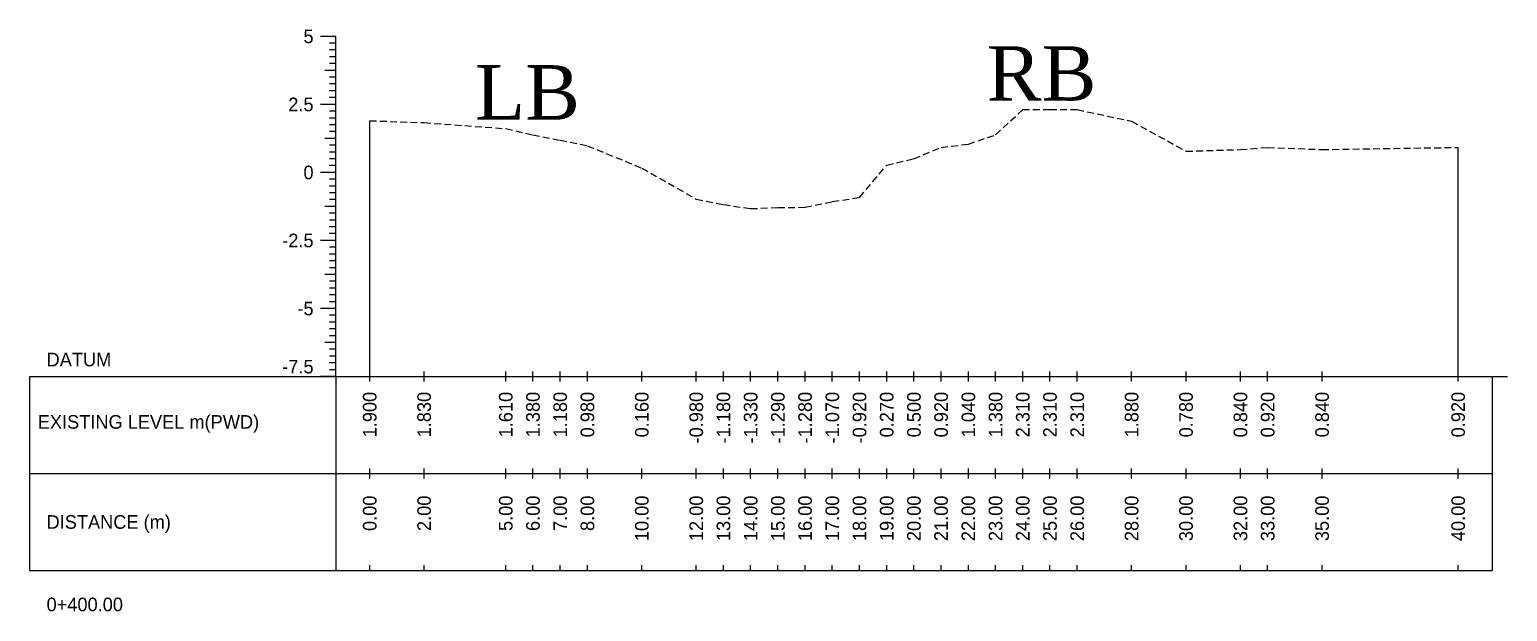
# Model space of a CAD drawing. Header units: inches. Extents: x 2552 to 3818, y -1499 to -1059.
# Drawn here: x 2886.4 to 2940.7, y -1239.3 to -1217.9 of the extents above; entities that cross this region are included whole.
import ezdxf
from ezdxf.enums import TextEntityAlignment as Align

# ---------------------------------------------------------------- set-up
doc = ezdxf.new("R2010")
doc.units = ezdxf.units.IN
doc.header["$MEASUREMENT"] = 0
doc.linetypes.add('HIDDEN', pattern=[0.375, 0.25, -0.125])
doc.layers.add('CS_Drawing', color=7, linetype='Continuous')
doc.layers.add('GL', color=3, linetype='HIDDEN')
doc.styles.add('romans', font='romans.shx')

msp = doc.modelspace()

# ---------------------------------------------------------------- linework, layer by layer
at = {"layer": 'CS_Drawing'}
for p, q in [((2897.626, -1218.175), (2897.063, -1218.175)), ((2897.626, -1218.175), (2897.232, -1218.175)), ((2897.626, -1218.175), (2897.401, -1218.175)), ((2897.626, -1230.675), (2897.626, -1218.175)), ((2897.626, -1218.425), (2897.401, -1218.425)), ((2897.626, -1218.675), (2897.401, -1218.675)), ((2897.626, -1218.925), (2897.401, -1218.925)), ((2897.626, -1219.175), (2897.401, -1219.175)), ((2897.626, -1219.425), (2897.232, -1219.425)), ((2897.626, -1219.425), (2897.401, -1219.425)), ((2897.626, -1219.675), (2897.401, -1219.675)), ((2897.626, -1219.925), (2897.401, -1219.925)), ((2897.626, -1220.175), (2897.401, -1220.175)), ((2897.626, -1220.675), (2897.063, -1220.675)), ((2897.626, -1220.675), (2897.232, -1220.675)), ((2897.626, -1220.425), (2897.401, -1220.425)), ((2897.626, -1220.675), (2897.401, -1220.675)), ((2897.626, -1220.925), (2897.401, -1220.925)), ((2897.626, -1221.175), (2897.401, -1221.175)), ((2897.626, -1221.425), (2897.401, -1221.425)), ((2898.876, -1230.675), (2898.876, -1221.275)), ((2897.626, -1221.925), (2897.232, -1221.925)), ((2897.626, -1221.675), (2897.401, -1221.675)), ((2897.626, -1221.925), (2897.401, -1221.925)), ((2897.626, -1222.175), (2897.401, -1222.175)), ((2897.626, -1222.425), (2897.401, -1222.425)), ((2938.876, -1230.675), (2938.876, -1222.255)), ((2897.626, -1222.675), (2897.401, -1222.675)), ((2897.626, -1222.925), (2897.401, -1222.925)), ((2897.626, -1223.175), (2897.063, -1223.175)), ((2897.626, -1223.175), (2897.232, -1223.175)), ((2897.626, -1223.175), (2897.401, -1223.175)), ((2897.626, -1223.425), (2897.401, -1223.425)), ((2897.626, -1223.675), (2897.401, -1223.675)), ((2897.626, -1223.925), (2897.401, -1223.925)), ((2897.626, -1224.175), (2897.401, -1224.175)), ((2897.626, -1224.425), (2897.232, -1224.425)), ((2897.626, -1224.425), (2897.401, -1224.425)), ((2897.626, -1224.675), (2897.401, -1224.675)), ((2897.626, -1224.925), (2897.401, -1224.925)), ((2897.626, -1225.175), (2897.401, -1225.175)), ((2897.626, -1225.675), (2897.063, -1225.675)), ((2897.626, -1225.675), (2897.232, -1225.675)), ((2897.626, -1225.425), (2897.401, -1225.425)), ((2897.626, -1225.675), (2897.401, -1225.675)), ((2897.626, -1225.925), (2897.401, -1225.925)), ((2897.626, -1226.175), (2897.401, -1226.175)), ((2897.626, -1226.425), (2897.401, -1226.425)), ((2897.626, -1226.675), (2897.401, -1226.675)), ((2897.626, -1226.925), (2897.232, -1226.925)), ((2897.626, -1226.925), (2897.401, -1226.925)), ((2897.626, -1227.175), (2897.401, -1227.175)), ((2897.626, -1227.425), (2897.401, -1227.425)), ((2897.626, -1227.675), (2897.401, -1227.675)), ((2897.626, -1227.925), (2897.401, -1227.925)), ((2897.626, -1228.175), (2897.063, -1228.175)), ((2897.626, -1228.175), (2897.232, -1228.175)), ((2897.626, -1228.175), (2897.401, -1228.175)), ((2897.626, -1228.425), (2897.401, -1228.425)), ((2897.626, -1228.675), (2897.401, -1228.675)), ((2897.626, -1228.925), (2897.401, -1228.925)), ((2897.626, -1229.425), (2897.232, -1229.425)), ((2897.626, -1229.175), (2897.401, -1229.175)), ((2897.626, -1229.425), (2897.401, -1229.425)), ((2897.626, -1229.675), (2897.401, -1229.675)), ((2897.626, -1229.925), (2897.401, -1229.925)), ((2897.626, -1230.175), (2897.401, -1230.175)), ((2886.376, -1230.675), (2897.626, -1230.675)), ((2886.376, -1230.675), (2886.376, -1237.8)), ((2897.626, -1230.675), (2897.063, -1230.675)), ((2897.626, -1230.675), (2897.232, -1230.675)), ((2897.626, -1230.425), (2897.401, -1230.425)), ((2897.626, -1230.675), (2897.401, -1230.675)), ((2897.626, -1230.675), (2940.126, -1230.675)), ((2897.626, -1230.675), (2897.626, -1237.8)), ((2898.876, -1230.862), (2898.876, -1230.487)), ((2900.876, -1230.862), (2900.876, -1230.487)), ((2903.876, -1230.862), (2903.876, -1230.487)), ((2904.876, -1230.862), (2904.876, -1230.487)), ((2905.876, -1230.862), (2905.876, -1230.487)), ((2906.876, -1230.862), (2906.876, -1230.487)), ((2908.876, -1230.862), (2908.876, -1230.487)), ((2910.876, -1230.862), (2910.876, -1230.487)), ((2911.876, -1230.862), (2911.876, -1230.487)), ((2912.876, -1230.862), (2912.876, -1230.487)), ((2913.876, -1230.862), (2913.876, -1230.487)), ((2914.876, -1230.862), (2914.876, -1230.487)), ((2915.876, -1230.862), (2915.876, -1230.487)), ((2916.876, -1230.862), (2916.876, -1230.487)), ((2917.876, -1230.862), (2917.876, -1230.487)), ((2918.876, -1230.862), (2918.876, -1230.487)), ((2919.876, -1230.862), (2919.876, -1230.487)), ((2920.876, -1230.862), (2920.876, -1230.487)), ((2921.876, -1230.862), (2921.876, -1230.487)), ((2922.876, -1230.862), (2922.876, -1230.487)), ((2923.876, -1230.862), (2923.876, -1230.487)), ((2924.876, -1230.862), (2924.876, -1230.487)), ((2926.876, -1230.862), (2926.876, -1230.487)), ((2928.876, -1230.862), (2928.876, -1230.487)), ((2930.876, -1230.862), (2930.876, -1230.487)), ((2931.876, -1230.862), (2931.876, -1230.487)), ((2933.876, -1230.862), (2933.876, -1230.487)), ((2938.876, -1230.862), (2938.876, -1230.487)), ((2940.126, -1230.675), (2940.688, -1230.675)), ((2940.126, -1230.675), (2940.519, -1230.675)), ((2940.126, -1230.675), (2940.351, -1230.675)), ((2940.126, -1230.675), (2940.126, -1237.8)), ((2886.376, -1234.237), (2897.626, -1234.237)), ((2897.626, -1234.237), (2940.126, -1234.237)), ((2897.626, -1234.237), (2940.126, -1234.237)), ((2898.876, -1234.425), (2898.876, -1234.05)), ((2900.876, -1234.425), (2900.876, -1234.05)), ((2903.876, -1234.425), (2903.876, -1234.05)), ((2904.876, -1234.425), (2904.876, -1234.05)), ((2905.876, -1234.425), (2905.876, -1234.05)), ((2906.876, -1234.425), (2906.876, -1234.05)), ((2908.876, -1234.425), (2908.876, -1234.05)), ((2910.876, -1234.425), (2910.876, -1234.05)), ((2911.876, -1234.425), (2911.876, -1234.05)), ((2912.876, -1234.425), (2912.876, -1234.05)), ((2913.876, -1234.425), (2913.876, -1234.05)), ((2914.876, -1234.425), (2914.876, -1234.05)), ((2915.876, -1234.425), (2915.876, -1234.05)), ((2916.876, -1234.425), (2916.876, -1234.05)), ((2917.876, -1234.425), (2917.876, -1234.05)), ((2918.876, -1234.425), (2918.876, -1234.05)), ((2919.876, -1234.425), (2919.876, -1234.05)), ((2920.876, -1234.425), (2920.876, -1234.05)), ((2921.876, -1234.425), (2921.876, -1234.05)), ((2922.876, -1234.425), (2922.876, -1234.05)), ((2923.876, -1234.425), (2923.876, -1234.05)), ((2924.876, -1234.425), (2924.876, -1234.05)), ((2926.876, -1234.425), (2926.876, -1234.05)), ((2928.876, -1234.425), (2928.876, -1234.05)), ((2930.876, -1234.425), (2930.876, -1234.05)), ((2931.876, -1234.425), (2931.876, -1234.05)), ((2933.876, -1234.425), (2933.876, -1234.05)), ((2938.876, -1234.425), (2938.876, -1234.05)), ((2898.876, -1237.8), (2898.876, -1237.612)), ((2900.876, -1237.8), (2900.876, -1237.612)), ((2903.876, -1237.8), (2903.876, -1237.612)), ((2904.876, -1237.8), (2904.876, -1237.612)), ((2905.876, -1237.8), (2905.876, -1237.612)), ((2906.876, -1237.8), (2906.876, -1237.612)), ((2908.876, -1237.8), (2908.876, -1237.612)), ((2910.876, -1237.8), (2910.876, -1237.612)), ((2911.876, -1237.8), (2911.876, -1237.612)), ((2912.876, -1237.8), (2912.876, -1237.612)), ((2913.876, -1237.8), (2913.876, -1237.612)), ((2914.876, -1237.8), (2914.876, -1237.612)), ((2915.876, -1237.8), (2915.876, -1237.612)), ((2916.876, -1237.8), (2916.876, -1237.612)), ((2917.876, -1237.8), (2917.876, -1237.612)), ((2918.876, -1237.8), (2918.876, -1237.612)), ((2919.876, -1237.8), (2919.876, -1237.612)), ((2920.876, -1237.8), (2920.876, -1237.612)), ((2921.876, -1237.8), (2921.876, -1237.612)), ((2922.876, -1237.8), (2922.876, -1237.612)), ((2923.876, -1237.8), (2923.876, -1237.612)), ((2924.876, -1237.8), (2924.876, -1237.612)), ((2926.876, -1237.8), (2926.876, -1237.612)), ((2928.876, -1237.8), (2928.876, -1237.612)), ((2930.876, -1237.8), (2930.876, -1237.612)), ((2931.876, -1237.8), (2931.876, -1237.612)), ((2933.876, -1237.8), (2933.876, -1237.612)), ((2938.876, -1237.8), (2938.876, -1237.612)), ((2886.376, -1237.8), (2897.626, -1237.8)), ((2897.626, -1237.8), (2940.126, -1237.8))]:
    msp.add_line(p, q, dxfattribs=at)
at = {"layer": 'GL'}
msp.add_lwpolyline([(2898.876, -1221.275), (2900.876, -1221.345), (2903.876, -1221.565), (2904.876, -1221.795), (2905.876, -1221.995), (2906.876, -1222.195), (2908.876, -1223.015), (2910.876, -1224.155), (2911.876, -1224.355), (2912.876, -1224.505), (2913.876, -1224.465), (2914.876, -1224.455), (2915.876, -1224.245), (2916.876, -1224.095), (2917.876, -1222.905), (2918.876, -1222.675), (2919.876, -1222.255), (2920.876, -1222.135), (2921.876, -1221.795), (2922.876, -1220.865), (2923.876, -1220.865), (2924.876, -1220.865), (2926.876, -1221.295), (2928.876, -1222.395), (2930.876, -1222.335), (2931.876, -1222.255), (2933.876, -1222.335), (2938.876, -1222.255)], dxfattribs=at)

# ---------------------------------------------------------------- texts
at = {"char_height": 2, "width": 204.37328, "attachment_point": 1, "style": 'romans'}
for s, insert in [('{\\fTimes New Roman|b0|i0|c0|p18;RB}', (2921.554, -1218.537)), ('{\\fTimes New Roman|b0|i0|c0|p18;LB}', (2902.743, -1219.232))]:
    msp.add_mtext(s, dxfattribs=dict(at, insert=insert))
at = {"layer": 'CS_Drawing'}
for s, p in [('5', (2896.813, -1218.175)), ('2.5', (2896.813, -1220.675)), ('0', (2896.813, -1223.175)), ('-2.5', (2896.813, -1225.675)), ('-5', (2896.813, -1228.175))]:
    msp.add_text(s, height=0.5, dxfattribs=at).set_placement(p, align=Align.MIDDLE_RIGHT)
for s, p in [('DATUM', (2887.001, -1230.05)), ('EXISTING LEVEL m(PWD)', (2886.677, -1232.342)), ('DISTANCE (m)', (2887.001, -1236.019)), ('0+400.00', (2887.001, -1239.05))]:
    msp.add_text(s, height=0.5, dxfattribs=at).set_placement(p, align=Align.MIDDLE_LEFT)
msp.add_text('-7.5', height=0.5, dxfattribs=at).set_placement((2896.813, -1230.562), align=Align.RIGHT)
for s, p in [('1.900', (2898.876, -1231.237)), ('1.830', (2900.876, -1231.237)), ('1.610', (2903.876, -1231.237)), ('1.380', (2904.876, -1231.237)), ('1.180', (2905.876, -1231.237)), ('0.980', (2906.876, -1231.237)), ('0.160', (2908.876, -1231.237)), ('-0.980', (2910.876, -1231.237)), ('-1.180', (2911.876, -1231.237)), ('-1.330', (2912.876, -1231.237)), ('-1.290', (2913.876, -1231.237)), ('-1.280', (2914.876, -1231.237)), ('-1.070', (2915.876, -1231.237)), ('-0.920', (2916.876, -1231.237)), ('0.270', (2917.876, -1231.237)), ('0.500', (2918.876, -1231.237)), ('0.920', (2919.876, -1231.237)), ('1.040', (2920.876, -1231.237)), ('1.380', (2921.876, -1231.237)), ('2.310', (2922.876, -1231.237)), ('2.310', (2923.876, -1231.237)), ('2.310', (2924.876, -1231.237)), ('1.880', (2926.876, -1231.237)), ('0.780', (2928.876, -1231.237)), ('0.840', (2930.876, -1231.237)), ('0.920', (2931.876, -1231.237)), ('0.840', (2933.876, -1231.237)), ('0.920', (2938.876, -1231.237)), ('0.00', (2898.876, -1235.05)), ('2.00', (2900.876, -1235.05)), ('5.00', (2903.876, -1235.05)), ('6.00', (2904.876, -1235.05)), ('7.00', (2905.876, -1235.05)), ('8.00', (2906.876, -1235.05)), ('10.00', (2908.876, -1235.05)), ('12.00', (2910.876, -1235.05)), ('13.00', (2911.876, -1235.05)), ('14.00', (2912.876, -1235.05)), ('15.00', (2913.876, -1235.05)), ('16.00', (2914.876, -1235.05)), ('17.00', (2915.876, -1235.05)), ('18.00', (2916.876, -1235.05)), ('19.00', (2917.876, -1235.05)), ('20.00', (2918.876, -1235.05)), ('21.00', (2919.876, -1235.05)), ('22.00', (2920.876, -1235.05)), ('23.00', (2921.876, -1235.05)), ('24.00', (2922.876, -1235.05)), ('25.00', (2923.876, -1235.05)), ('26.00', (2924.876, -1235.05)), ('28.00', (2926.876, -1235.05)), ('30.00', (2928.876, -1235.05)), ('32.00', (2930.876, -1235.05)), ('33.00', (2931.876, -1235.05)), ('35.00', (2933.876, -1235.05)), ('40.00', (2938.876, -1235.05))]:
    msp.add_text(s, height=0.5, rotation=90, dxfattribs=at).set_placement(p, align=Align.MIDDLE_RIGHT)

doc.saveas('drawing.dxf')
